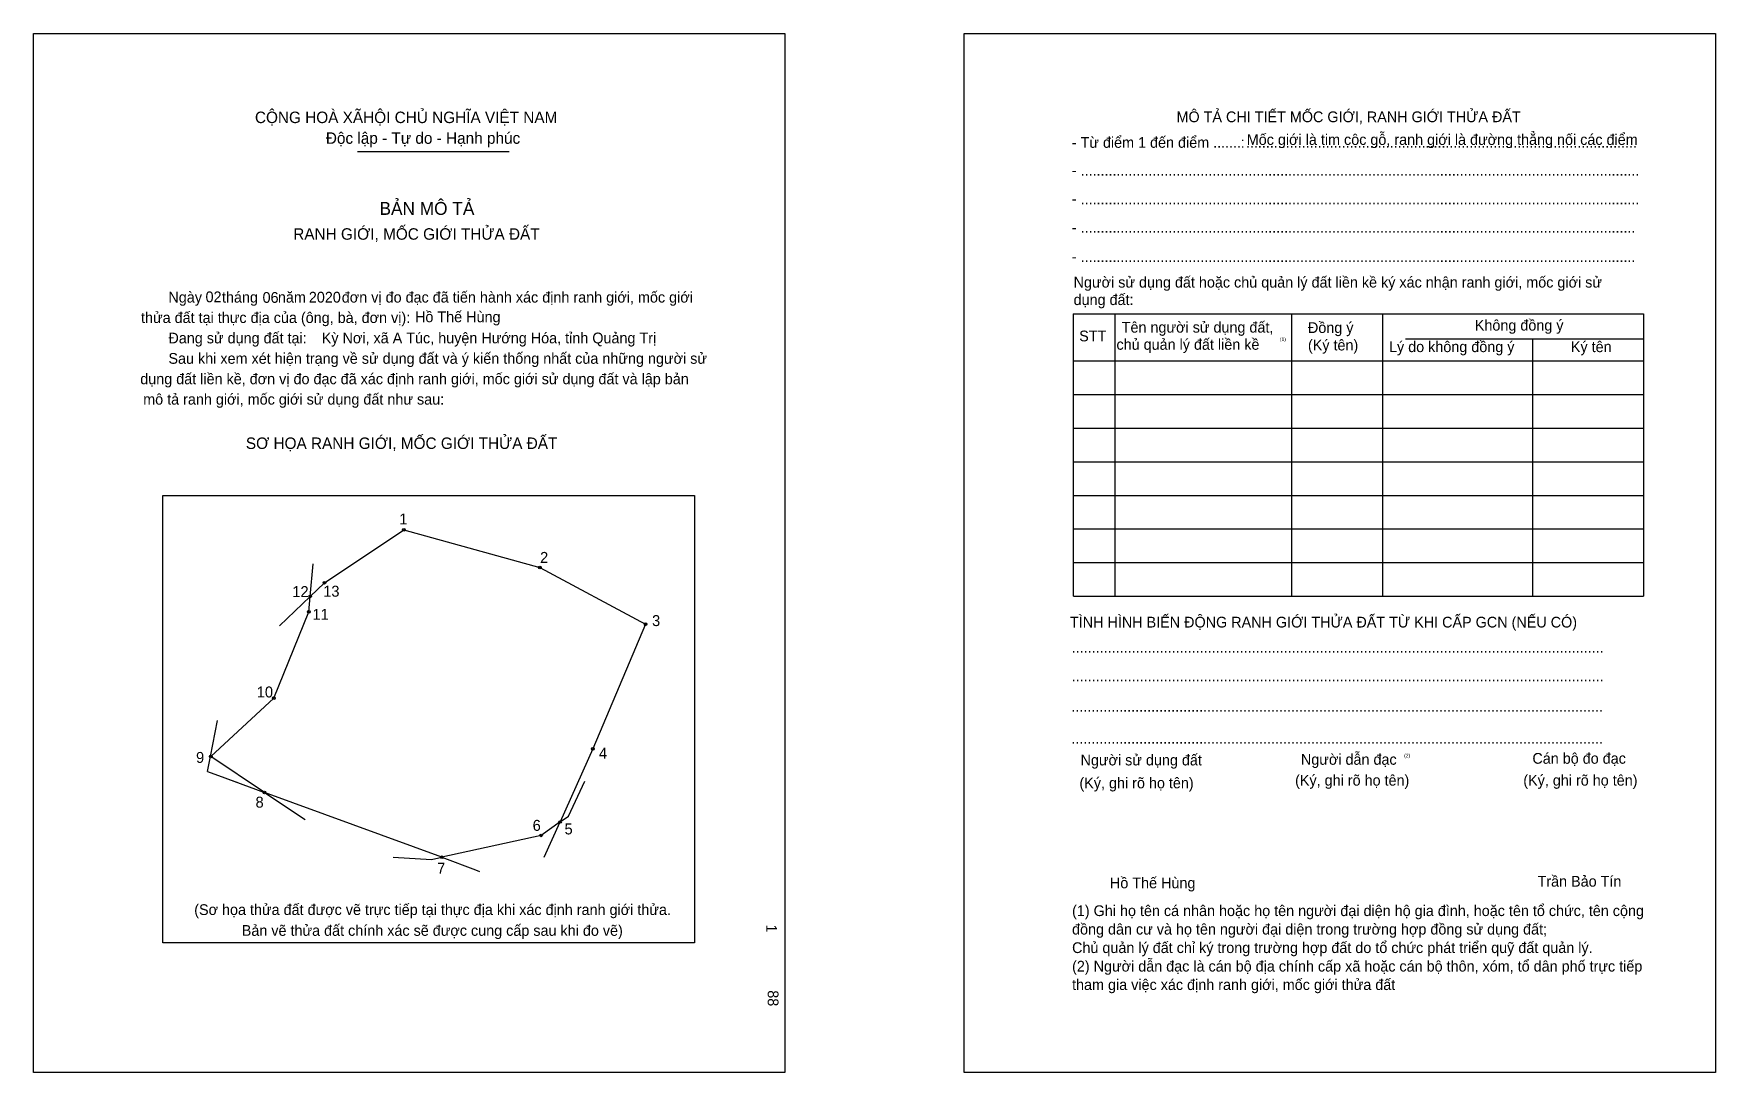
# Model space of a CAD drawing. Extents: x 550278 to 550723, y 1823879 to 1824154.
import ezdxf

# ---------------------------------------------------------------- set-up
doc = ezdxf.new("R2010")
doc.units = 0
for name, color, linetype in [('bmtKhungInTrang1', 7, 'Continuous'), ('bmtKhungInTrang2', 7, 'Continuous'), ('bmtNoiDung', 7, 'Continuous'), ('bmtTemplate', 7, 'Continuous'), ('CanhThua', 7, 'Continuous'), ('MocDinhThua', 7, 'Continuous'), ('RauThua', 7, 'Continuous'), ('SoHieuDinhThua', 7, 'Continuous')]:
    doc.layers.add(name, color=color, linetype=linetype)

msp = doc.modelspace()

# ---------------------------------------------------------------- linework, layer by layer
at = {"layer": 'bmtKhungInTrang1'}
msp.add_lwpolyline([(550278.01, 1824154.38), (550476.87, 1824154.38), (550476.87, 1823879.34), (550278.01, 1823879.34)], close=True, dxfattribs=at)
at = {"layer": 'bmtKhungInTrang2'}
msp.add_lwpolyline([(550524.29, 1824154.38), (550723.14, 1824154.38), (550723.14, 1823879.34), (550524.29, 1823879.34)], close=True, dxfattribs=at)
at = {"layer": 'bmtTemplate'}
for p, q in [((550363.71, 1824123.21), (550403.92, 1824123.21)), ((550564.18, 1824080.2), (550564.18, 1824005.43)), ((550610.95, 1824080.2), (550610.95, 1824005.43)), ((550635.02, 1824080.29), (550635.02, 1824005.43)), ((550704.1, 1824080.2), (550704.1, 1824005.43)), ((550641.12, 1824073.61), (550704.1, 1824073.61)), ((550553.27, 1824067.74), (550704.1, 1824067.74)), ((550553.27, 1824058.83), (550704.1, 1824058.83)), ((550553.27, 1824049.93), (550704.1, 1824049.93)), ((550553.27, 1824041.03), (550704.1, 1824041.03)), ((550553.27, 1824032.13), (550704.1, 1824032.13)), ((550553.27, 1824023.23), (550704.1, 1824023.23)), ((550553.27, 1824014.33), (550704.1, 1824014.33)), ((550553.27, 1824005.43), (550704.1, 1824005.43))]:
    msp.add_line(p, q, dxfattribs=at)
for points in [[(550553.17, 1824080.2), (550704.1, 1824080.2)], [(550553.17, 1824080.2), (550553.17, 1824005.43)], [(550674.74, 1824073.52), (550674.74, 1824005.43)]]:
    msp.add_lwpolyline(points, dxfattribs=at)
msp.add_lwpolyline([(550312.23, 1823913.6), (550312.23, 1824032.12), (550452.93, 1824032.12), (550452.93, 1823913.6)], close=True, dxfattribs=at)
at = {"layer": 'CanhThua'}
for p, q in [((550355, 1824009), (550376, 1824023)), ((550376, 1824023), (550412, 1824013)), ((550412, 1824013), (550440, 1823998)), ((550351.24, 1824005.38), (550355, 1824009)), ((550350.88, 1824001.3), (550351.24, 1824005.38)), ((550341.61, 1823978.42), (550350.88, 1824001.3)), ((550440, 1823998), (550426, 1823965)), ((550324.93, 1823962.96), (550341.61, 1823978.42)), ((550426, 1823965), (550417.34, 1823945.64)), ((550339.09, 1823953.47), (550324.93, 1823962.96)), ((550386.03, 1823936.29), (550339.09, 1823953.47)), ((550412.31, 1823942.09), (550386.03, 1823936.29)), ((550417.34, 1823945.64), (550412.31, 1823942.09))]:
    msp.add_line(p, q, dxfattribs=at)
at = {"layer": 'MocDinhThua'}
for centre in [(550376, 1824023), (550412, 1824013), (550355, 1824009), (550351.24, 1824005.38), (550350.88, 1824001.3), (550440, 1823998), (550341.61, 1823978.42), (550426, 1823965), (550324.93, 1823962.96), (550339.09, 1823953.47), (550412.31, 1823942.09), (550417.34, 1823945.64), (550386.03, 1823936.29)]:
    msp.add_circle(centre, 0.348, dxfattribs=at)
at = {"layer": 'RauThua'}
for p, q in [((550351.24, 1824005.38), (550351.99, 1824013.97)), ((550343.11, 1823997.57), (550351.24, 1824005.38)), ((550324.79, 1823962.94), (550326.7, 1823972.51)), ((550324, 1823959), (550324.79, 1823962.94)), ((550324.79, 1823962.94), (550324.93, 1823962.96)), ((550324.79, 1823962.94), (550324.93, 1823962.96)), ((550324, 1823959), (550332.25, 1823955.98)), ((550326.94, 1823957.92), (550339.09, 1823953.47)), ((550419.56, 1823947.21), (550423.88, 1823956.48)), ((550339.09, 1823953.47), (550349.85, 1823946.27)), ((550417.34, 1823945.64), (550419.56, 1823947.21)), ((550413.18, 1823936.34), (550417.34, 1823945.64)), ((550373.17, 1823936.35), (550383.34, 1823935.69)), ((550383.34, 1823935.69), (550386.03, 1823936.29)), ((550386.03, 1823936.29), (550395, 1823933)), ((550395, 1823933), (550396.04, 1823932.56))]:
    msp.add_line(p, q, dxfattribs=at)

# ---------------------------------------------------------------- texts
at = {"layer": 'bmtNoiDung'}
for s, height, p in [('02', 2.845, (550323.52, 1824083.26)), ('06', 2.845, (550338.61, 1824083.1)), ('2020', 2.845, (550350.85, 1824083.17)), ('Hồ Thế Hùng', 2.8452, (550378.96, 1824077.97)), ('Kỳ Nơi, xã A Túc, huyện Hướng Hóa, tỉnh Quảng Trị', 2.8452, (550354.27, 1824072.37)), ('Hồ Thế Hùng', 2.8452, (550562.89, 1823928.09))]:
    msp.add_text(s, height=height, dxfattribs=at).set_placement(p)
for s, height, p in [('1', 2.85, (550471.91, 1823918.49)), ('88', 2.845, (550472.32, 1823901.08))]:
    msp.add_text(s, height=height, rotation=270, dxfattribs=at).set_placement(p)
at = {"layer": 'bmtTemplate'}
for s, height, p in [('CỘNG HOÀ XÃHỘI CHỦ NGHĨA VIỆT NAM', 3.0349, (550336.59, 1824130.69)), ('MÔ TẢ CHI TIẾT MỐC GIỚI, RANH GIỚI THỬA ĐẤT', 2.8441, (550580.51, 1824130.93)), ('Mốc giới là tim cộc gỗ, ranh giới là đường thẳng nối các điểm', 2.8441, (550599.11, 1824124.91)), ('Độc lập - Tự do - Hạnh phúc', 3.0349, (550355.36, 1824125.2)), ('- Từ điểm 1 đến điểm .......', 2.8441, (550552.79, 1824124.15)), (':', 2.84, (550597.47, 1824124.15)), ('..................................................................................................', 2.8441, (550598.87, 1824124.15)), ('- ............................................................................................................................................', 2.84411, (550552.79, 1824116.78)), ('BẢN MÔ TẢ', 3.414, (550369.56, 1824106.39)), ('- ............................................................................................................................................', 2.84411, (550552.79, 1824109.22)), ('RANH GIỚI, MỐC GIỚI THỬA ĐẤT', 3.0349, (550346.73, 1824099.81)), ('- ...........................................................................................................................................', 2.84411, (550552.79, 1824101.65)), ('- ...........................................................................................................................................', 2.84411, (550552.79, 1824093.91)), ('Người sử dụng đất hoặc chủ quản lý đất liền kề ký xác nhận ranh giới, mốc giới sử', 2.8441, (550553.27, 1824087.14)), ('Ngày     tháng     năm         đơn vị đo đạc đã tiến hành xác định ranh giới, mốc giới ', 2.8452, (550313.69, 1824083.17)), ('dụng đất:', 2.844, (550553.27, 1824082.51)), ('thửa đất tại thực địa của (ông, bà, đơn vị):', 2.8452, (550306.44, 1824077.76)), ('Đang sử dụng đất tại:', 2.8452, (550313.69, 1824072.36)), ('STT', 2.844, (550554.76, 1824072.9)), ('Tên người sử dụng đất,', 2.8441, (550566.01, 1824075.21)), ('Đồng ý', 2.844, (550615.3, 1824075.12)), ('Không đồng ý', 2.8441, (550659.47, 1824075.75)), ('chủ quản lý đất liền kề', 2.8441, (550564.62, 1824070.67)), ('(1)', 0.948, (550607.87, 1824073)), ('(Ký tên)', 2.844, (550615.3, 1824070.5)), ('Lý do không đồng ý', 2.8441, (550636.76, 1824070.05)), ('Ký tên', 2.844, (550684.89, 1824070.05)), ('Sau khi xem xét hiện trạng về sử dụng đất và ý kiến thống nhất của những người sử ', 2.8452, (550313.69, 1824066.96)), ('dụng đất liền kề, đơn vị đo đạc đã xác định ranh giới, mốc giới sử dụng đất và lập bản', 2.8452, (550306.23, 1824061.55)), ('mô tả ranh giới, mốc giới sử dụng đất như sau:', 2.8452, (550307.01, 1824056.15)), ('SƠ HỌA RANH GIỚI, MỐC GIỚI THỬA ĐẤT', 3.0349, (550334.19, 1824044.41)), ('TÌNH HÌNH BIẾN ĐỘNG RANH GIỚI THỬA ĐẤT TỪ KHI CẤP GCN (NẾU CÓ)', 2.8441, (550552.31, 1823997.13)), ('.....................................................................................................................................', 2.84838, (550552.79, 1823990.43)), ('.....................................................................................................................................', 2.84838, (550552.79, 1823982.87)), ('.....................................................................................................................................', 2.84838, (550552.64, 1823974.86)), ('.....................................................................................................................................', 2.84838, (550552.64, 1823966.4)), ('Người dẫn đạc', 2.8441, (550613.44, 1823960.79)), ('Cán bộ đo đạc', 2.8441, (550674.71, 1823961.06)), ('Người sử dụng đất', 2.8441, (550555.11, 1823960.62)), ('(2)', 0.948, (550640.76, 1823962.76)), ('(Ký, ghi rõ họ tên)', 2.8441, (550554.82, 1823954.56)), ('(Ký, ghi rõ họ tên)', 2.8441, (550611.9, 1823955.27)), ('(Ký, ghi rõ họ tên)', 2.8441, (550672.3, 1823955.27)), ('Trần Bảo Tín', 2.8441, (550676.07, 1823928.51)), ('(Sơ họa thửa đất được vẽ trực tiếp tại thực địa khi xác định ranh giới thửa.', 2.8452, (550320.52, 1823921.01)), ('(1) Ghi họ tên cá nhân hoặc họ tên người đại diện hộ gia đình, hoặc tên tổ chức, tên cộng', 2.8441, (550552.87, 1823920.73)), ('Bản vẽ thửa đất chính xác sẽ được cung cấp sau khi đo vẽ)', 2.8452, (550333.1, 1823915.5)), ('đồng dân cư và họ tên người đại diện trong trường hợp đồng sử dụng đất;', 2.8441, (550552.87, 1823915.84)), ('Chủ quản lý đất chỉ ký trong trường hợp đất do tổ chức phát triển quỹ đất quản lý.', 2.8441, (550552.87, 1823910.94)), ('(2) Người dẫn đạc là cán bộ địa chính cấp xã hoặc cán bộ thôn, xóm, tổ dân phố trực tiếp', 2.8441, (550552.87, 1823906.04)), ('tham gia việc xác định ranh giới, mốc giới thửa đất', 2.8441, (550552.87, 1823901.15))]:
    msp.add_text(s, height=height, dxfattribs=at).set_placement(p)
at = {"layer": 'SoHieuDinhThua'}
for s, p in [('1', (550374.79, 1824024.41)), ('2', (550412.06, 1824014.24)), ('12', (550346.48, 1824005.19)), ('13', (550354.66, 1824005.29)), ('11', (550351.82, 1823999.17)), ('3', (550441.7, 1823997.51)), ('10', (550337.07, 1823978.62)), ('9', (550321, 1823961.28)), ('4', (550427.63, 1823962.39)), ('8', (550336.74, 1823949.44)), ('6', (550410.1, 1823943.29)), ('5', (550418.53, 1823942.35)), ('7', (550384.8, 1823931.94))]:
    msp.add_text(s, height=2.9, dxfattribs=at).set_placement(p)

doc.saveas('drawing.dxf')
